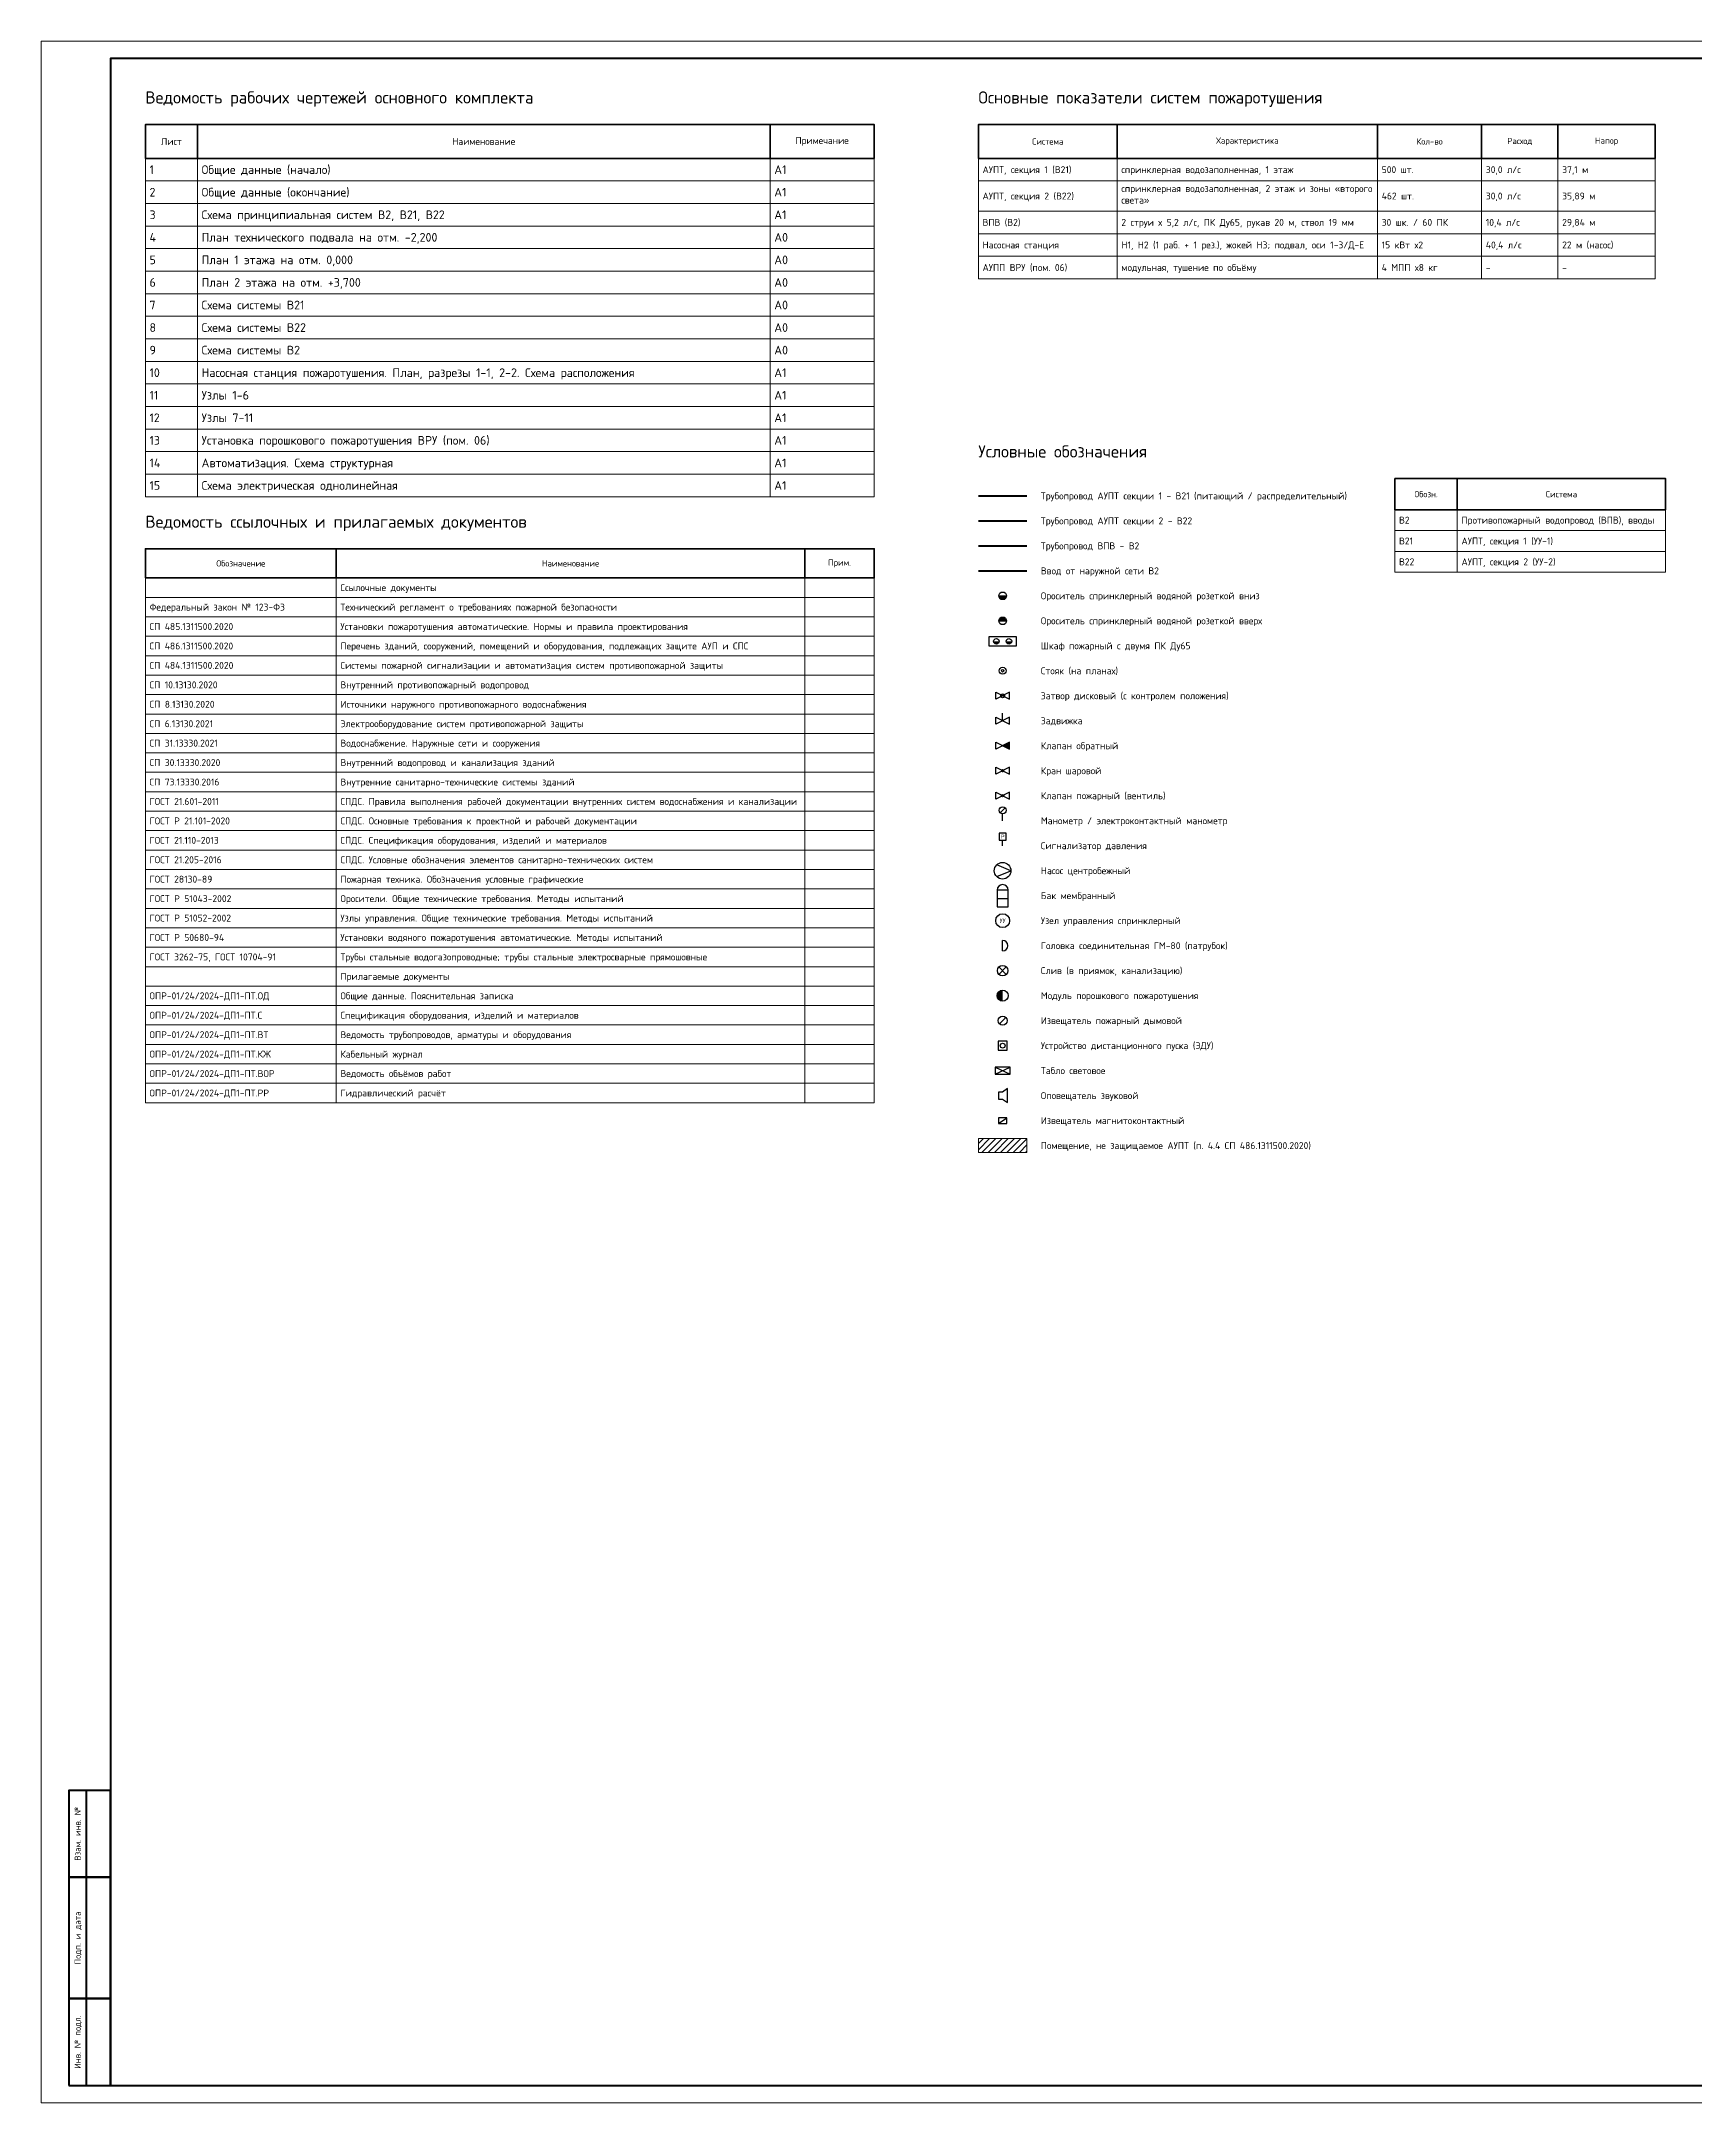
# Model space of a CAD drawing. Header units: millimetres. Extents: x 0 to 2118900, y -20000 to 84100.
# Drawn here: x 0 to 476, y -20000 to -19406 of the extents above; entities that cross this region are included whole.
import ezdxf
from ezdxf.enums import TextEntityAlignment as Align

# ---------------------------------------------------------------- set-up
doc = ezdxf.new("R2010")
doc.units = ezdxf.units.MM
for name, color, linetype, lineweight in [('ПТ_арматура', 7, 'Continuous', 30), ('ПТ_В2', 3, 'Continuous', 50), ('ПТ_В21', 1, 'Continuous', 50), ('ПТ_В22', 6, 'Continuous', 50), ('ПТ_ввод', 5, 'Continuous', 60), ('ПТ_рамка', 7, 'Continuous', 50), ('ПТ_рамка_тонк', 7, 'Continuous', 18), ('ПТ_текст', 7, 'Continuous', 18), ('ПТ_штриховка', 8, 'Continuous', 9)]:
    doc.layers.add(name, color=color, linetype=linetype, lineweight=lineweight)
doc.styles.add('ПТ', font='isocpeur.ttf')
doc.styles.add('ПТ_загл', font='isocpeur.ttf')

# ---------------------------------------------------------------- blocks, each defined once
blk = doc.blocks.new('SPR_DN')
for p, q in [((-1.1, 0), (1.1, 0)), ((-1.08, -0.18), (1.08, -0.18)), ((-1.04, -0.37), (1.04, -0.37)), ((-0.95, -0.55), (0.95, -0.55)), ((-0.82, -0.73), (0.82, -0.73)), ((-0.61, -0.92), (0.61, -0.92))]:
    blk.add_line(p, q)
blk.add_circle((0, 0), 1.1)
blk = doc.blocks.new('SPR_UP')
for p, q in [((-1.1, 0), (1.1, 0)), ((-1.08, 0.18), (1.08, 0.18)), ((-1.04, 0.37), (1.04, 0.37)), ((-0.95, 0.55), (0.95, 0.55)), ((-0.82, 0.73), (0.82, 0.73)), ((-0.61, 0.92), (0.61, 0.92))]:
    blk.add_line(p, q)
blk.add_circle((0, 0), 1.1)
blk = doc.blocks.new('PK2')
h = blk.add_hatch(color=7)
h.dxf.hatch_style = 1
h.paths.add_polyline_path([(-2.6, 1.3, 1), (-1, 1.3)])
h = blk.add_hatch(color=7)
h.dxf.hatch_style = 1
h.paths.add_polyline_path([(1, 1.3, 1), (2.6, 1.3)])
blk.add_lwpolyline([(-4, 0), (4, 0), (4, 2.6), (-4, 2.6)], close=True)
for centre in [(-1.8, 1.3), (1.8, 1.3)]:
    blk.add_circle(centre, 0.8)
blk = doc.blocks.new('RISER')
for radius in [1, 0.35]:
    blk.add_circle((0, 0), radius)
blk = doc.blocks.new('V_BFLY')
blk.add_lwpolyline([(-2, -1), (-2, 1), (2, -1), (2, 1)], close=True)
blk.add_circle((0, 0), 0.55)
blk = doc.blocks.new('V_GATE')
blk.add_line((0, 0), (0, 2.2))
blk.add_lwpolyline([(-2, -1), (-2, 1), (2, -1), (2, 1)], close=True)
blk = doc.blocks.new('V_CHECK')
h = blk.add_hatch(color=7)
h.dxf.hatch_style = 1
h.paths.add_polyline_path([(0, 0), (2, 1), (2, -1)])
blk.add_lwpolyline([(-2, -1), (-2, 1), (2, -1), (2, 1)], close=True)
blk = doc.blocks.new('V_BALL')
h = blk.add_hatch(color=7)
h.dxf.hatch_style = 1
h.paths.add_polyline_path([(0.5, 0, 1), (-0.5, 0, 1)])
blk.add_lwpolyline([(-2, -1), (-2, 1), (2, -1), (2, 1)], close=True)
blk = doc.blocks.new('V_GLOBE')
blk.add_lwpolyline([(-2, -1), (-2, 1), (2, -1), (2, 1)], close=True)
blk.add_circle((0, 0), 0.35)
blk = doc.blocks.new('MANOM')
for p, q in [((-0.5, 2.5), (0.6, 3.6)), ((0, 0), (0, 2))]:
    blk.add_line(p, q)
blk.add_circle((0, 3), 1)
blk = doc.blocks.new('PSW')
blk.add_line((0, 0), (0, 1.6))
blk.add_lwpolyline([(-1, 1.6), (1, 1.6), (1, 3.6), (-1, 3.6)], close=True)
at = {"style": 'ПТ'}
blk.add_text('Р', height=1.2, dxfattribs=at).set_placement((0, 2.6), align=Align.MIDDLE_CENTER)
blk = doc.blocks.new('PUMP')
blk.add_lwpolyline([(-2.1, -2.1), (3, 0), (-2.1, 2.1)])
blk.add_circle((0, 0), 3)
blk = doc.blocks.new('TANK')
blk.add_line((-2, -1), (2, -1))
blk.add_lwpolyline([(-2, -4), (2, -4), (2, 2), (-2, 2)], close=True)
blk.add_arc((0, 2), 2, 0, 180)
blk = doc.blocks.new('UU')
blk.add_circle((0, 0), 2.5)
at = {"style": 'ПТ'}
blk.add_text('УУ', height=1.6, dxfattribs=at).set_placement((0, 0), align=Align.MIDDLE_CENTER)
blk = doc.blocks.new('GM80')
blk.add_lwpolyline([(0, -1.5), (0, 1.5)])
blk.add_arc((0, 0), 1.5, -90, 90)
blk = doc.blocks.new('DRAIN')
for p, q in [((-1.06, -1.06), (1.06, 1.06)), ((-1.06, 1.06), (1.06, -1.06))]:
    blk.add_line(p, q)
blk.add_circle((0, 0), 1.5)
blk = doc.blocks.new('MODULE')
h = blk.add_hatch(color=7)
h.dxf.hatch_style = 1
h.paths.add_polyline_path([(0, 1.6, 1), (0, -1.6)])
blk.add_circle((0, 0), 1.6)
blk = doc.blocks.new('DETS')
blk.add_line((-0.9, -0.9), (0.9, 0.9))
blk.add_circle((0, 0), 1.3)
blk = doc.blocks.new('BTN')
blk.add_lwpolyline([(-1.3, -1.3), (1.3, -1.3), (1.3, 1.3), (-1.3, 1.3)], close=True)
blk.add_circle((0, 0), 0.7)
blk = doc.blocks.new('SIGN')
for p, q in [((-2.2, -1), (2.2, 1)), ((-2.2, 1), (2.2, -1))]:
    blk.add_line(p, q)
blk.add_lwpolyline([(-2.2, -1), (2.2, -1), (2.2, 1), (-2.2, 1)], close=True)
blk = doc.blocks.new('SIREN')
blk.add_lwpolyline([(-1.2, -1), (0, -1), (1.4, -2), (1.4, 2), (0, 1), (-1.2, 1)], close=True)
blk = doc.blocks.new('DOORC')
blk.add_line((-1.2, -0.8), (1.2, 0.8))
blk.add_lwpolyline([(-1.2, -0.8), (1.2, -0.8), (1.2, 0.8), (-1.2, 0.8)], close=True)

msp = doc.modelspace()

# ---------------------------------------------------------------- hatches: boundary and pattern name
at = {"layer": 'ПТ_штриховка'}
h = msp.add_hatch(dxfattribs=at)
h.set_pattern_fill('ANSI31', color=8, scale=0.4)
h.paths.add_polyline_path([(270, -19726.2), (284, -19726.2), (284, -19722.2), (270, -19722.2)])

# ---------------------------------------------------------------- linework, layer by layer
at = {"layer": 'ПТ_В2', "lineweight": 50}
msp.add_line((270, -19551.4), (284, -19551.4), dxfattribs=at)
at = {"layer": 'ПТ_В21', "lineweight": 50}
msp.add_line((270, -19537), (284, -19537), dxfattribs=at)
at = {"layer": 'ПТ_В22', "lineweight": 50}
msp.add_line((270, -19544.2), (284, -19544.2), dxfattribs=at)
at = {"layer": 'ПТ_ввод', "lineweight": 60}
msp.add_line((270, -19558.6), (284, -19558.6), dxfattribs=at)
at = {"layer": 'ПТ_рамка', "lineweight": 50}
for p, q in [((13, -19935), (13, -19910)), ((13, -19970), (13, -19935)), ((13, -19995), (13, -19970))]:
    msp.add_line(p, q, dxfattribs=at)
at = {"layer": 'ПТ_рамка', "lineweight": 70}
msp.add_lwpolyline([(20, -19995), (836, -19995), (836, -19411), (20, -19411)], close=True, dxfattribs=at)
at = {"layer": 'ПТ_рамка', "lineweight": 50}
for points in [[(8, -19935), (20, -19935), (20, -19910), (8, -19910)], [(8, -19970), (20, -19970), (20, -19935), (8, -19935)], [(8, -19995), (20, -19995), (20, -19970), (8, -19970)]]:
    msp.add_lwpolyline(points, close=True, dxfattribs=at)
at = {"layer": 'ПТ_рамка_тонк', "lineweight": 35}
for p, q in [((30, -19430), (30, -19439.75)), ((45, -19430), (45, -19439.75)), ((210, -19430), (210, -19439.75)), ((240, -19430), (240, -19439.75)), ((270, -19430), (270, -19439.75)), ((310, -19430), (310, -19439.75)), ((385, -19430), (385, -19439.75)), ((415, -19430), (415, -19439.75)), ((437, -19430), (437, -19439.75)), ((465, -19430), (465, -19439.75)), ((390, -19532), (390, -19541)), ((408, -19532), (408, -19541)), ((468, -19532), (468, -19541)), ((30, -19552.25), (30, -19560.65)), ((85, -19552.25), (85, -19560.65)), ((220, -19552.25), (220, -19560.65)), ((240, -19552.25), (240, -19560.65))]:
    msp.add_line(p, q, dxfattribs=at)
at = {"layer": 'ПТ_рамка_тонк'}
for p, q in [((30, -19439.75), (30, -19446.25)), ((45, -19439.75), (45, -19446.25)), ((210, -19439.75), (210, -19446.25)), ((240, -19439.75), (240, -19446.25)), ((270, -19439.75), (270, -19446.25)), ((310, -19439.75), (310, -19446.25)), ((385, -19439.75), (385, -19446.25)), ((415, -19439.75), (415, -19446.25)), ((437, -19439.75), (437, -19446.25)), ((465, -19439.75), (465, -19446.25)), ((30, -19446.25), (240, -19446.25)), ((30, -19446.25), (30, -19452.75)), ((45, -19446.25), (45, -19452.75)), ((210, -19446.25), (210, -19452.75)), ((240, -19446.25), (240, -19452.75)), ((270, -19446.25), (465, -19446.25)), ((270, -19446.25), (270, -19454.95)), ((310, -19446.25), (310, -19454.95)), ((385, -19446.25), (385, -19454.95)), ((415, -19446.25), (415, -19454.95)), ((437, -19446.25), (437, -19454.95)), ((465, -19446.25), (465, -19454.95)), ((30, -19452.75), (240, -19452.75)), ((30, -19452.75), (30, -19459.25)), ((45, -19452.75), (45, -19459.25)), ((210, -19452.75), (210, -19459.25)), ((240, -19452.75), (240, -19459.25)), ((30, -19459.25), (240, -19459.25)), ((30, -19459.25), (30, -19465.75)), ((45, -19459.25), (45, -19465.75)), ((210, -19459.25), (210, -19465.75)), ((240, -19459.25), (240, -19465.75)), ((270, -19454.95), (465, -19454.95)), ((270, -19454.95), (270, -19461.45)), ((310, -19454.95), (310, -19461.45)), ((385, -19454.95), (385, -19461.45)), ((415, -19454.95), (415, -19461.45)), ((437, -19454.95), (437, -19461.45)), ((465, -19454.95), (465, -19461.45)), ((270, -19461.45), (465, -19461.45)), ((270, -19461.45), (270, -19467.95)), ((310, -19461.45), (310, -19467.95)), ((385, -19461.45), (385, -19467.95)), ((415, -19461.45), (415, -19467.95)), ((437, -19461.45), (437, -19467.95)), ((465, -19461.45), (465, -19467.95)), ((30, -19465.75), (240, -19465.75)), ((30, -19465.75), (30, -19472.25)), ((45, -19465.75), (45, -19472.25)), ((210, -19465.75), (210, -19472.25)), ((240, -19465.75), (240, -19472.25)), ((270, -19467.95), (465, -19467.95)), ((270, -19467.95), (270, -19474.45)), ((310, -19467.95), (310, -19474.45)), ((385, -19467.95), (385, -19474.45)), ((415, -19467.95), (415, -19474.45)), ((437, -19467.95), (437, -19474.45)), ((465, -19467.95), (465, -19474.45)), ((30, -19472.25), (240, -19472.25)), ((30, -19472.25), (30, -19478.75)), ((45, -19472.25), (45, -19478.75)), ((210, -19472.25), (210, -19478.75)), ((240, -19472.25), (240, -19478.75)), ((270, -19474.45), (465, -19474.45)), ((30, -19478.75), (240, -19478.75)), ((30, -19478.75), (30, -19485.25)), ((45, -19478.75), (45, -19485.25)), ((210, -19478.75), (210, -19485.25)), ((240, -19478.75), (240, -19485.25)), ((30, -19485.25), (240, -19485.25)), ((30, -19485.25), (30, -19491.75)), ((45, -19485.25), (45, -19491.75)), ((210, -19485.25), (210, -19491.75)), ((240, -19485.25), (240, -19491.75)), ((30, -19491.75), (240, -19491.75)), ((30, -19491.75), (30, -19498.25)), ((45, -19491.75), (45, -19498.25)), ((210, -19491.75), (210, -19498.25)), ((240, -19491.75), (240, -19498.25)), ((30, -19498.25), (240, -19498.25)), ((30, -19498.25), (30, -19504.75)), ((45, -19498.25), (45, -19504.75)), ((210, -19498.25), (210, -19504.75)), ((240, -19498.25), (240, -19504.75)), ((30, -19504.75), (240, -19504.75)), ((30, -19504.75), (30, -19511.25)), ((45, -19504.75), (45, -19511.25)), ((210, -19504.75), (210, -19511.25)), ((240, -19504.75), (240, -19511.25)), ((30, -19511.25), (240, -19511.25)), ((30, -19511.25), (30, -19517.75)), ((45, -19511.25), (45, -19517.75)), ((210, -19511.25), (210, -19517.75)), ((240, -19511.25), (240, -19517.75)), ((30, -19517.75), (240, -19517.75)), ((30, -19517.75), (30, -19524.25)), ((45, -19517.75), (45, -19524.25)), ((210, -19517.75), (210, -19524.25)), ((240, -19517.75), (240, -19524.25)), ((30, -19524.25), (240, -19524.25)), ((30, -19524.25), (30, -19530.75)), ((45, -19524.25), (45, -19530.75)), ((210, -19524.25), (210, -19530.75)), ((240, -19524.25), (240, -19530.75)), ((30, -19530.75), (240, -19530.75)), ((30, -19530.75), (30, -19537.25)), ((45, -19530.75), (45, -19537.25)), ((210, -19530.75), (210, -19537.25)), ((240, -19530.75), (240, -19537.25)), ((30, -19537.25), (240, -19537.25)), ((390, -19541), (390, -19547)), ((408, -19541), (408, -19547)), ((468, -19541), (468, -19547)), ((390, -19547), (468, -19547)), ((390, -19547), (390, -19553)), ((408, -19547), (408, -19553)), ((468, -19547), (468, -19553)), ((390, -19553), (468, -19553)), ((390, -19553), (390, -19559)), ((408, -19553), (408, -19559)), ((468, -19553), (468, -19559)), ((390, -19559), (468, -19559)), ((30, -19560.65), (30, -19566.25)), ((30, -19566.25), (240, -19566.25)), ((30, -19566.25), (30, -19571.85)), ((85, -19560.65), (85, -19566.25)), ((85, -19566.25), (85, -19571.85)), ((220, -19560.65), (220, -19566.25)), ((220, -19566.25), (220, -19571.85)), ((240, -19560.65), (240, -19566.25)), ((240, -19566.25), (240, -19571.85)), ((30, -19571.85), (240, -19571.85)), ((30, -19571.85), (30, -19577.45)), ((85, -19571.85), (85, -19577.45)), ((220, -19571.85), (220, -19577.45)), ((240, -19571.85), (240, -19577.45)), ((30, -19577.45), (240, -19577.45)), ((30, -19577.45), (30, -19583.05)), ((85, -19577.45), (85, -19583.05)), ((220, -19577.45), (220, -19583.05)), ((240, -19577.45), (240, -19583.05)), ((30, -19583.05), (240, -19583.05)), ((30, -19583.05), (30, -19588.65)), ((85, -19583.05), (85, -19588.65)), ((220, -19583.05), (220, -19588.65)), ((240, -19583.05), (240, -19588.65)), ((30, -19588.65), (240, -19588.65)), ((30, -19588.65), (30, -19594.25)), ((85, -19588.65), (85, -19594.25)), ((220, -19588.65), (220, -19594.25)), ((240, -19588.65), (240, -19594.25)), ((30, -19594.25), (240, -19594.25)), ((30, -19594.25), (30, -19599.85)), ((85, -19594.25), (85, -19599.85)), ((220, -19594.25), (220, -19599.85)), ((240, -19594.25), (240, -19599.85)), ((30, -19599.85), (240, -19599.85)), ((30, -19599.85), (30, -19605.45)), ((85, -19599.85), (85, -19605.45)), ((220, -19599.85), (220, -19605.45)), ((240, -19599.85), (240, -19605.45)), ((30, -19605.45), (240, -19605.45)), ((30, -19605.45), (30, -19611.05)), ((85, -19605.45), (85, -19611.05)), ((220, -19605.45), (220, -19611.05)), ((240, -19605.45), (240, -19611.05)), ((30, -19611.05), (240, -19611.05)), ((30, -19611.05), (30, -19616.65)), ((85, -19611.05), (85, -19616.65)), ((220, -19611.05), (220, -19616.65)), ((240, -19611.05), (240, -19616.65)), ((30, -19616.65), (240, -19616.65)), ((30, -19616.65), (30, -19622.25)), ((85, -19616.65), (85, -19622.25)), ((220, -19616.65), (220, -19622.25)), ((240, -19616.65), (240, -19622.25)), ((30, -19622.25), (240, -19622.25)), ((30, -19622.25), (30, -19627.85)), ((85, -19622.25), (85, -19627.85)), ((220, -19622.25), (220, -19627.85)), ((240, -19622.25), (240, -19627.85)), ((30, -19627.85), (240, -19627.85)), ((30, -19627.85), (30, -19633.45)), ((85, -19627.85), (85, -19633.45)), ((220, -19627.85), (220, -19633.45)), ((240, -19627.85), (240, -19633.45)), ((30, -19633.45), (240, -19633.45)), ((30, -19633.45), (30, -19639.05)), ((85, -19633.45), (85, -19639.05)), ((220, -19633.45), (220, -19639.05)), ((240, -19633.45), (240, -19639.05)), ((30, -19639.05), (240, -19639.05)), ((30, -19639.05), (30, -19644.65)), ((85, -19639.05), (85, -19644.65)), ((220, -19639.05), (220, -19644.65)), ((240, -19639.05), (240, -19644.65)), ((30, -19644.65), (240, -19644.65)), ((30, -19644.65), (30, -19650.25)), ((85, -19644.65), (85, -19650.25)), ((220, -19644.65), (220, -19650.25)), ((240, -19644.65), (240, -19650.25)), ((30, -19650.25), (240, -19650.25)), ((30, -19650.25), (30, -19655.85)), ((85, -19650.25), (85, -19655.85)), ((220, -19650.25), (220, -19655.85)), ((240, -19650.25), (240, -19655.85)), ((30, -19655.85), (240, -19655.85)), ((30, -19655.85), (30, -19661.45)), ((85, -19655.85), (85, -19661.45)), ((220, -19655.85), (220, -19661.45)), ((240, -19655.85), (240, -19661.45)), ((30, -19661.45), (240, -19661.45)), ((30, -19661.45), (30, -19667.05)), ((30, -19667.05), (240, -19667.05)), ((30, -19667.05), (30, -19672.65)), ((85, -19661.45), (85, -19667.05)), ((85, -19667.05), (85, -19672.65)), ((220, -19661.45), (220, -19667.05)), ((220, -19667.05), (220, -19672.65)), ((240, -19661.45), (240, -19667.05)), ((240, -19667.05), (240, -19672.65)), ((30, -19672.65), (240, -19672.65)), ((30, -19672.65), (30, -19678.25)), ((85, -19672.65), (85, -19678.25)), ((220, -19672.65), (220, -19678.25)), ((240, -19672.65), (240, -19678.25)), ((30, -19678.25), (240, -19678.25)), ((30, -19678.25), (30, -19683.85)), ((85, -19678.25), (85, -19683.85)), ((220, -19678.25), (220, -19683.85)), ((240, -19678.25), (240, -19683.85)), ((30, -19683.85), (240, -19683.85)), ((30, -19683.85), (30, -19689.45)), ((85, -19683.85), (85, -19689.45)), ((220, -19683.85), (220, -19689.45)), ((240, -19683.85), (240, -19689.45)), ((30, -19689.45), (240, -19689.45)), ((30, -19689.45), (30, -19695.05)), ((85, -19689.45), (85, -19695.05)), ((220, -19689.45), (220, -19695.05)), ((240, -19689.45), (240, -19695.05)), ((30, -19695.05), (240, -19695.05)), ((30, -19695.05), (30, -19700.65)), ((85, -19695.05), (85, -19700.65)), ((220, -19695.05), (220, -19700.65)), ((240, -19695.05), (240, -19700.65)), ((30, -19700.65), (240, -19700.65)), ((30, -19700.65), (30, -19706.25)), ((85, -19700.65), (85, -19706.25)), ((220, -19700.65), (220, -19706.25)), ((240, -19700.65), (240, -19706.25)), ((30, -19706.25), (240, -19706.25)), ((30, -19706.25), (30, -19711.85)), ((85, -19706.25), (85, -19711.85)), ((220, -19706.25), (220, -19711.85)), ((240, -19706.25), (240, -19711.85)), ((30, -19711.85), (240, -19711.85))]:
    msp.add_line(p, q, dxfattribs=at)
at = {"layer": 'ПТ_рамка_тонк', "lineweight": 13}
msp.add_lwpolyline([(0, -20000), (841, -20000), (841, -19406), (0, -19406)], close=True, dxfattribs=at)
at = {"layer": 'ПТ_рамка_тонк', "lineweight": 35}
for points in [[(30, -19439.75), (240, -19439.75), (240, -19430), (30, -19430)], [(270, -19439.75), (465, -19439.75), (465, -19430), (270, -19430)], [(390, -19541), (468, -19541), (468, -19532), (390, -19532)], [(30, -19560.65), (240, -19560.65), (240, -19552.25), (30, -19552.25)]]:
    msp.add_lwpolyline(points, close=True, dxfattribs=at)
at = {"layer": 'ПТ_рамка_тонк'}
msp.add_lwpolyline([(270, -19726.2), (284, -19726.2), (284, -19722.2), (270, -19722.2)], close=True, dxfattribs=at)

# ---------------------------------------------------------------- block references
at = {"layer": 'ПТ_арматура'}
for name, p in [('SPR_DN', (277, -19565.8)), ('SPR_UP', (277, -19573)), ('PK2', (277, -19580.2)), ('RISER', (277, -19587.4)), ('V_BFLY', (277, -19594.6)), ('V_GATE', (277, -19601.8)), ('V_CHECK', (277, -19609)), ('V_BALL', (277, -19616.2)), ('V_GLOBE', (277, -19623.4)), ('MANOM', (277, -19630.6)), ('PSW', (277, -19637.8)), ('GM80', (277, -19666.6)), ('DRAIN', (277, -19673.8)), ('MODULE', (277, -19681)), ('DETS', (277, -19688.2)), ('BTN', (277, -19695.4)), ('SIGN', (277, -19702.6)), ('SIREN', (277, -19709.8)), ('DOORC', (277, -19717))]:
    msp.add_blockref(name, p, dxfattribs=at)
at = {"layer": 'ПТ_арматура', "xscale": 0.8, "yscale": 0.8}
for name, p in [('PUMP', (277, -19645)), ('TANK', (277, -19652.2)), ('UU', (277, -19659.4))]:
    msp.add_blockref(name, p, dxfattribs=at)

# ---------------------------------------------------------------- texts
at = {"layer": 'ПТ_текст', "style": 'ПТ_загл'}
for s, p in [('Ведомость рабочих чертежей основного комплекта', (30, -19425)), ('Основные показатели систем пожаротушения', (270, -19425)), ('Условные обозначения', (270, -19527)), ('Ведомость ссылочных и прилагаемых документов', (30, -19547.25))]:
    msp.add_text(s, height=3.5, dxfattribs=at).set_placement(p, align=Align.BOTTOM_LEFT)
at = {"layer": 'ПТ_текст', "style": 'ПТ'}
for s, height, p in [('Общие данные (начало)', 2.5, (46.2, -19443)), ('1', 2.5, (31.2, -19443)), ('A1', 2.5, (211.2, -19443)), ('АУПТ, секция 1 (В21)', 2, (271.2, -19443)), ('спринклерная водозаполненная, 1 этаж', 2, (311.2, -19443)), ('500 шт.', 2, (386.2, -19443)), ('30,0 л/с', 2, (416.2, -19443)), ('37,1 м', 2, (438.2, -19443)), ('2', 2.5, (31.2, -19449.5)), ('Общие данные (окончание)', 2.5, (46.2, -19449.5)), ('A1', 2.5, (211.2, -19449.5)), ('АУПТ, секция 2 (В22)', 2, (271.2, -19450.6)), ('462 шт.', 2, (386.2, -19450.6)), ('30,0 л/с', 2, (416.2, -19450.6)), ('35,89 м', 2, (438.2, -19450.6)), ('3', 2.5, (31.2, -19456)), ('Схема принципиальная систем В2, В21, В22', 2.5, (46.2, -19456)), ('A1', 2.5, (211.2, -19456)), ('ВПВ (В2)', 2, (271.2, -19458.2)), ('2 струи х 5,2 л/с, ПК Ду65, рукав 20 м, ствол 19 мм', 2, (311.2, -19458.2)), ('30 шк. / 60 ПК', 2, (386.2, -19458.2)), ('10,4 л/с', 2, (416.2, -19458.2)), ('29,84 м', 2, (438.2, -19458.2)), ('4', 2.5, (31.2, -19462.5)), ('План технического подвала на отм. -2,200', 2.5, (46.2, -19462.5)), ('A0', 2.5, (211.2, -19462.5)), ('Насосная станция', 2, (271.2, -19464.7)), ('Н1, Н2 (1 раб. + 1 рез.), жокей Н3; подвал, оси 1-3/Д-Е', 2, (311.2, -19464.7)), ('15 кВт х2', 2, (386.2, -19464.7)), ('40,4 л/с', 2, (416.2, -19464.7)), ('22 м (насос)', 2, (438.2, -19464.7)), ('5', 2.5, (31.2, -19469)), ('План 1 этажа на отм. 0,000', 2.5, (46.2, -19469)), ('A0', 2.5, (211.2, -19469)), ('АУПП ВРУ (пом. 06)', 2, (271.2, -19471.2)), ('модульная, тушение по объёму', 2, (311.2, -19471.2)), ('4 МПП х8 кг', 2, (386.2, -19471.2)), ('-', 2, (416.2, -19471.2)), ('-', 2, (438.2, -19471.2)), ('6', 2.5, (31.2, -19475.5)), ('План 2 этажа на отм. +3,700', 2.5, (46.2, -19475.5)), ('A0', 2.5, (211.2, -19475.5)), ('7', 2.5, (31.2, -19482)), ('Схема системы В21', 2.5, (46.2, -19482)), ('A0', 2.5, (211.2, -19482)), ('8', 2.5, (31.2, -19488.5)), ('Схема системы В22', 2.5, (46.2, -19488.5)), ('A0', 2.5, (211.2, -19488.5)), ('9', 2.5, (31.2, -19495)), ('Схема системы В2', 2.5, (46.2, -19495)), ('A0', 2.5, (211.2, -19495)), ('10', 2.5, (31.2, -19501.5)), ('Насосная станция пожаротушения. План, разрезы 1-1, 2-2. Схема расположения', 2.5, (46.2, -19501.5)), ('A1', 2.5, (211.2, -19501.5)), ('11', 2.5, (31.2, -19508)), ('Узлы 1-6', 2.5, (46.2, -19508)), ('A1', 2.5, (211.2, -19508)), ('12', 2.5, (31.2, -19514.5)), ('Узлы 7-11', 2.5, (46.2, -19514.5)), ('A1', 2.5, (211.2, -19514.5)), ('13', 2.5, (31.2, -19521)), ('Установка порошкового пожаротушения ВРУ (пом. 06)', 2.5, (46.2, -19521)), ('A1', 2.5, (211.2, -19521)), ('14', 2.5, (31.2, -19527.5)), ('Автоматизация. Схема структурная', 2.5, (46.2, -19527.5)), ('A1', 2.5, (211.2, -19527.5)), ('15', 2.5, (31.2, -19534)), ('Схема электрическая однолинейная', 2.5, (46.2, -19534)), ('A1', 2.5, (211.2, -19534)), ('Трубопровод АУПТ секции 1 - В21 (питающий / распределительный)', 2, (288, -19537)), ('Трубопровод АУПТ секции 2 - В22', 2, (288, -19544.2)), ('В2', 2, (391.2, -19544)), ('Противопожарный водопровод (ВПВ), вводы', 2, (409.2, -19544)), ('Трубопровод ВПВ - В2', 2, (288, -19551.4)), ('В21', 2, (391.2, -19550)), ('АУПТ, секция 1 (УУ-1)', 2, (409.2, -19550)), ('Ввод от наружной сети В2', 2, (288, -19558.6)), ('В22', 2, (391.2, -19556)), ('АУПТ, секция 2 (УУ-2)', 2, (409.2, -19556)), ('Ссылочные документы', 2, (86.2, -19563.45)), ('Ороситель спринклерный водяной розеткой вниз', 2, (288, -19565.8)), ('Федеральный закон № 123-ФЗ', 2, (31.2, -19569.05)), ('Технический регламент о требованиях пожарной безопасности', 2, (86.2, -19569.05)), ('Ороситель спринклерный водяной розеткой вверх', 2, (288, -19573)), ('СП 485.1311500.2020', 2, (31.2, -19574.65)), ('Установки пожаротушения автоматические. Нормы и правила проектирования', 2, (86.2, -19574.65)), ('СП 486.1311500.2020', 2, (31.2, -19580.25)), ('Перечень зданий, сооружений, помещений и оборудования, подлежащих защите АУП и СПС', 2, (86.2, -19580.25)), ('Шкаф пожарный с двумя ПК Ду65', 2, (288, -19580.2)), ('СП 484.1311500.2020', 2, (31.2, -19585.85)), ('Системы пожарной сигнализации и автоматизация систем противопожарной защиты', 2, (86.2, -19585.85)), ('Стояк (на планах)', 2, (288, -19587.4)), ('СП 10.13130.2020', 2, (31.2, -19591.45)), ('СП 8.13130.2020', 2, (31.2, -19597.05)), ('Внутренний противопожарный водопровод', 2, (86.2, -19591.45)), ('Источники наружного противопожарного водоснабжения', 2, (86.2, -19597.05)), ('Затвор дисковый (с контролем положения)', 2, (288, -19594.6)), ('СП 6.13130.2021', 2, (31.2, -19602.65)), ('Электрооборудование систем противопожарной защиты', 2, (86.2, -19602.65)), ('Задвижка', 2, (288, -19601.8)), ('СП 31.13330.2021', 2, (31.2, -19608.25)), ('Водоснабжение. Наружные сети и сооружения', 2, (86.2, -19608.25)), ('СП 30.13330.2020', 2, (31.2, -19613.85)), ('Внутренний водопровод и канализация зданий', 2, (86.2, -19613.85)), ('Клапан обратный', 2, (288, -19609)), ('СП 73.13330.2016', 2, (31.2, -19619.45)), ('Внутренние санитарно-технические системы зданий', 2, (86.2, -19619.45)), ('Кран шаровой', 2, (288, -19616.2)), ('ГОСТ 21.601-2011', 2, (31.2, -19625.05)), ('СПДС. Правила выполнения рабочей документации внутренних систем водоснабжения и канализации', 2, (86.2, -19625.05)), ('Клапан пожарный (вентиль)', 2, (288, -19623.4)), ('ГОСТ Р 21.101-2020', 2, (31.2, -19630.65)), ('СПДС. Основные требования к проектной и рабочей документации', 2, (86.2, -19630.65)), ('Манометр / электроконтактный манометр', 2, (288, -19630.6)), ('ГОСТ 21.110-2013', 2, (31.2, -19636.25)), ('СПДС. Спецификация оборудования, изделий и материалов', 2, (86.2, -19636.25)), ('Сигнализатор давления', 2, (288, -19637.8)), ('ГОСТ 21.205-2016', 2, (31.2, -19641.85)), ('СПДС. Условные обозначения элементов санитарно-технических систем', 2, (86.2, -19641.85)), ('ГОСТ 28130-89', 2, (31.2, -19647.45)), ('Пожарная техника. Обозначения условные графические', 2, (86.2, -19647.45)), ('Насос центробежный', 2, (288, -19645)), ('ГОСТ Р 51043-2002', 2, (31.2, -19653.05)), ('Оросители. Общие технические требования. Методы испытаний', 2, (86.2, -19653.05)), ('Бак мембранный', 2, (288, -19652.2)), ('ГОСТ Р 51052-2002', 2, (31.2, -19658.65)), ('Узлы управления. Общие технические требования. Методы испытаний', 2, (86.2, -19658.65)), ('Узел управления спринклерный', 2, (288, -19659.4)), ('ГОСТ Р 50680-94', 2, (31.2, -19664.25)), ('Установки водяного пожаротушения автоматические. Методы испытаний', 2, (86.2, -19664.25)), ('Головка соединительная ГМ-80 (патрубок)', 2, (288, -19666.6)), ('ГОСТ 3262-75, ГОСТ 10704-91', 2, (31.2, -19669.85)), ('Трубы стальные водогазопроводные; трубы стальные электросварные прямошовные', 2, (86.2, -19669.85)), ('Слив (в приямок, канализацию)', 2, (288, -19673.8)), ('Прилагаемые документы', 2, (86.2, -19675.45)), ('ОПР-01/24/2024-ДП1-ПТ.ОД', 2, (31.2, -19681.05)), ('Общие данные. Пояснительная записка', 2, (86.2, -19681.05)), ('Модуль порошкового пожаротушения', 2, (288, -19681)), ('ОПР-01/24/2024-ДП1-ПТ.С', 2, (31.2, -19686.65)), ('Спецификация оборудования, изделий и материалов', 2, (86.2, -19686.65)), ('Извещатель пожарный дымовой', 2, (288, -19688.2)), ('ОПР-01/24/2024-ДП1-ПТ.ВТ', 2, (31.2, -19692.25)), ('ОПР-01/24/2024-ДП1-ПТ.КЖ', 2, (31.2, -19697.85)), ('Ведомость трубопроводов, арматуры и оборудования', 2, (86.2, -19692.25)), ('Кабельный журнал', 2, (86.2, -19697.85)), ('Устройство дистанционного пуска (ЭДУ)', 2, (288, -19695.4)), ('ОПР-01/24/2024-ДП1-ПТ.ВОР', 2, (31.2, -19703.45)), ('Ведомость объёмов работ', 2, (86.2, -19703.45)), ('Табло световое', 2, (288, -19702.6)), ('ОПР-01/24/2024-ДП1-ПТ.РР', 2, (31.2, -19709.05)), ('Гидравлический расчёт', 2, (86.2, -19709.05)), ('Оповещатель звуковой', 2, (288, -19709.8)), ('Извещатель магнитоконтактный', 2, (288, -19717)), ('Помещение, не защищаемое АУПТ (п. 4.4 СП 486.1311500.2020)', 2, (288, -19724.2))]:
    msp.add_text(s, height=height, dxfattribs=at).set_placement(p, align=Align.MIDDLE_LEFT)
for s, p in [('Взам. инв. №', (10.5, -19922.5)), ('Подп. и дата', (10.5, -19952.5)), ('Инв. № подл.', (10.5, -19982.5))]:
    msp.add_text(s, height=1.8, rotation=90, dxfattribs=at).set_placement(p, align=Align.MIDDLE_CENTER)
for s, insert, char_height, width, attachment_point in [('Лист', (37.5, -19434.88), 1.98, 13.5, 5), ('Наименование', (127.5, -19434.88), 1.98, 163.5, 5), ('Примечание', (225, -19434.88), 1.98, 28.5, 5), ('Система', (290, -19434.88), 1.8, 38.5, 5), ('Характеристика', (347.5, -19434.88), 1.8, 73.5, 5), ('Кол-во', (400, -19434.88), 1.8, 28.5, 5), ('Расход', (426, -19434.88), 1.8, 20.5, 5), ('Напор', (451, -19434.88), 1.8, 26.5, 5), ('спринклерная водозаполненная, 2 этаж и зоны «второго света»', (311.2, -19447.45), 2, 72.6, 1), ('Обозн.', (399, -19536.5), 1.8, 16.5, 5), ('Система', (438, -19536.5), 1.8, 58.5, 5), ('Обозначение', (57.5, -19556.45), 1.8, 53.5, 5), ('Наименование', (152.5, -19556.45), 1.8, 133.5, 5), ('Прим.', (230, -19556.45), 1.8, 18.5, 5)]:
    msp.add_mtext(s, dxfattribs=dict(at, insert=insert, char_height=char_height, width=width, attachment_point=attachment_point))

doc.saveas('drawing.dxf')
